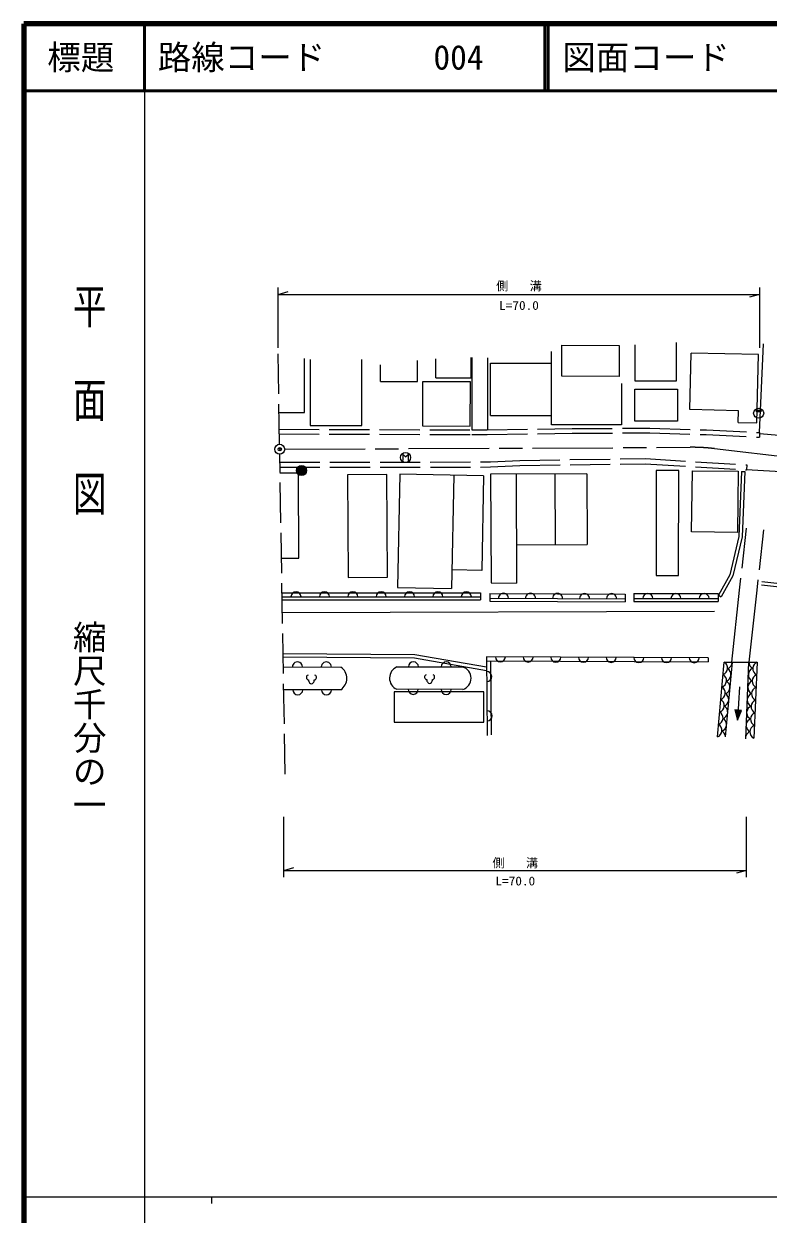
# Model space of a CAD drawing. Units: millimetres, scale not verified. Extents: x 40000 to 680000, y 20000 to 380000.
# Drawn here: x 40000 to 151112, y 202409 to 380000 of the extents above; entities that cross this region are included whole.
import ezdxf
from ezdxf.enums import TextEntityAlignment as Align

# ---------------------------------------------------------------- set-up
doc = ezdxf.new("R2010")
doc.units = ezdxf.units.MM
doc.header["$LTSCALE"] = 1000
doc.header["$PDMODE"] = 32
doc.header["$PDSIZE"] = 500
doc.linetypes.add('CHAIN', pattern=[18.5, 12, -1.5, 3.5, -1.5])
doc.linetypes.add('DASHED', pattern=[7.5, 6, -1.5])
for name, color, linetype, lineweight in [('M-BGD', 7, 'Continuous', 25), ('M-BGD-EXST', 7, 'Continuous', 25), ('M-BMK', 2, 'CHAIN', 13), ('M-BMK-SRVR', 3, 'Continuous', 25), ('M-STR-HTXT', 7, 'Continuous', 13), ('M-STR-STR1', 1, 'Continuous', 25), ('M-TTL', 2, 'Continuous', 140), ('M-TTL-BAND', 7, 'Continuous', 25), ('M-TTL-LINE', 7, 'Continuous', 50)]:
    doc.layers.add(name, color=color, linetype=linetype, lineweight=lineweight)
doc.layers.add('M-OTRS', color=6, linetype='Continuous')
doc.layers.add('M-TTL-TXT', color=7, linetype='Continuous')
doc.styles.add('@ＭＳ ゴシック', font='')
doc.styles.add('ＭＳ ゴシック', font='')
doc.styles.get('@ＭＳ ゴシック').set_extended_font_data('@MS Gothic')
doc.styles.get('ＭＳ ゴシック').set_extended_font_data('MS Gothic')

msp = doc.modelspace()

# ---------------------------------------------------------------- linework, layer by layer
at = {"layer": 'M-BGD'}
for p, q in [((149834, 319019), (150386, 332264)), ((139415, 322449), (139610, 330873)), ((82754, 329918), (82754, 320093)), ((93248, 326657), (93248, 329113)), ((101514, 327205), (101514, 329994)), ((106939, 319426), (106939, 330216)), ((109259, 319412), (109259, 330153)), ((109676, 329365), (118745, 329365)), ((109676, 321541), (109676, 329365)), ((109676, 321541), (118745, 321541)), ((146664, 322281), (139415, 322449)), ((146623, 320540), (146664, 322281)), ((146623, 320540), (149436, 320475)), ((106876, 318726), (109185, 318713)), ((106880, 319426), (109182, 319413)), ((149834, 319019), (149799, 318320)), ((149826, 318871), (152750, 318627)), ((108608, 312561), (96128, 312808)), ((104196, 312648), (103862, 295749)), ((124039, 312854), (109678, 312792)), ((109678, 312792), (109748, 296586)), ((113483, 312808), (113553, 296570)), ((119271, 312833), (119316, 302311)), ((124039, 312854), (124084, 302331)), ((147145, 313228), (147644, 313205)), ((147936, 314190), (147890, 313441)), ((147895, 313526), (153867, 313150)), ((113528, 302286), (124084, 302331)), ((78417, 300278), (81076, 300296)), ((109748, 296586), (113553, 296570)), ((78504, 295132), (108174, 295120)), ((108174, 295120), (108174, 294070)), ((109578, 295011), (109574, 293861)), ((109578, 295011), (129760, 294931)), ((129760, 294931), (129755, 293781)), ((131051, 294997), (131051, 293797)), ((78515, 294532), (108174, 294520)), ((78522, 294082), (108174, 294070)), ((109574, 293861), (129755, 293781)), ((109575, 294311), (129757, 294231)), ((131051, 294247), (143637, 294247)), ((131051, 293797), (143637, 293797)), ((143672, 294777), (144108, 294533)), ((78555, 292182), (143112, 292356)), ((109067, 285557), (109175, 273816)), ((142139, 285431), (109067, 285557)), ((109072, 284955), (142137, 284828)), ((109663, 284952), (109765, 273920)), ((142139, 285431), (142137, 284828)), ((143526, 273611), (144539, 284779)), ((145753, 284779), (144707, 273611)), ((147760, 273325), (148198, 284779)), ((149456, 284779), (148955, 273427)), ((78693, 284059), (87311, 284039)), ((95703, 284066), (105514, 284045)), ((87303, 280639), (78751, 280659)), ((105507, 280699), (95670, 280719)), ((146835, 281098), (146545, 276106))]:
    msp.add_line(p, q, dxfattribs=at)
at = {"layer": 'M-BGD', "linetype": 'DASHED'}
for p, q in [((78183, 317273), (77936, 331885)), ((78090, 319510), (106880, 319426)), ((78102, 318810), (106876, 318726)), ((79016, 268058), (78208, 315773)), ((147817, 304768), (146799, 295514)), ((150401, 304484), (149414, 295510)), ((156123, 296093), (149560, 296837)), ((156062, 295597), (149505, 296340))]:
    msp.add_line(p, q, dxfattribs=at)
at = {"layer": 'M-BGD'}
for points in [[(131188, 332130), (131188, 326745), (137440, 326745), (137440, 332440)], [(129204, 326323), (129204, 320183), (118745, 320183), (118745, 331114)], [(149439, 320475), (149675, 330640), (139610, 330873)], [(78047, 322022), (81918, 322022), (81918, 330064)], [(82754, 320093), (90439, 320093), (90439, 329918)], [(93248, 326657), (98755, 326657), (98755, 329787)], [(101514, 327205), (106762, 327205), (106762, 330197)], [(81076, 300296), (80993, 312970), (78201, 312951)], [(96128, 312808), (95793, 295909), (103862, 295749)], [(108608, 312561), (108363, 298462), (103917, 298539)], [(147145, 313228), (146705, 303533), (145371, 297815), (143672, 294777)], [(147644, 313205), (147202, 303465), (145841, 297632), (144108, 294533)], [(131051, 294997), (143637, 294997), (143637, 293797)], [(78659, 286059), (98381, 285907), (109081, 284047)], [(78667, 285558), (98336, 285407), (109085, 283539)]]:
    msp.add_lwpolyline(points, dxfattribs=at)
for points in [[(120330, 332068), (128887, 332028), (128866, 327391), (120308, 327431)], [(99500, 320019), (106650, 319994), (106673, 326585), (99523, 326611)], [(131185, 325491), (137563, 325491), (137563, 320737), (131185, 320737)], [(88322, 312722), (88421, 297420), (94265, 297458), (94166, 312760)], [(134409, 313371), (134370, 297683), (137736, 297675), (137775, 313363)], [(146627, 313243), (146508, 304131), (139686, 304220), (139805, 313332)], [(95284, 275802), (108681, 275834), (108670, 280363), (95273, 280332)], [(146545, 276106), (147111, 277576), (146153, 277631)], [(146556, 276286), (147018, 277521), (146239, 277566)], [(146566, 276466), (146925, 277466), (146326, 277501)], [(146576, 276645), (146831, 277412), (146412, 277436)], [(146587, 276825), (146738, 277357), (146498, 277371)], [(146601, 277065), (146645, 277302), (146585, 277306)]]:
    msp.add_lwpolyline(points, close=True, dxfattribs=at)
at = {"layer": 'M-BGD', "linetype": 'DASHED'}
for points in [[(109182, 319413), (121845, 319606), (133445, 319682), (141878, 319419), (149834, 319019)], [(109185, 318713), (121853, 318906), (133436, 318982), (141850, 318720), (149799, 318320)], [(78174, 314585), (109639, 314632), (114015, 314875), (132780, 315128), (147936, 314190)], [(78186, 313835), (109660, 313882), (114041, 314126), (132762, 314377), (147890, 313441)]]:
    msp.add_lwpolyline(points, dxfattribs=at)
at = {"layer": 'M-BGD'}
for radius in [750, 660, 570, 480, 390, 300, 210, 120, 30]:
    msp.add_circle((81459, 313356), radius, dxfattribs=at)
for centre, radius, start, end in [((80633, 294531), 750, 359.97658, 179.97658), ((84870, 294529), 750, 359.97658, 179.97658), ((89107, 294528), 750, 359.97658, 179.97658), ((93344, 294526), 750, 359.97658, 179.97658), ((97581, 294524), 750, 359.97658, 179.97658), ((101818, 294522), 750, 359.97658, 179.97658), ((106056, 294521), 750, 359.97658, 179.97658), ((111594, 294303), 750, 359.77359, 179.77359), ((115630, 294287), 750, 359.77359, 179.77359), ((119666, 294271), 750, 359.77359, 179.77359), ((123703, 294255), 750, 359.77359, 179.77359), ((127739, 294239), 750, 359.77359, 179.77359), ((133148, 294247), 750, 0, 180), ((137344, 294247), 750, 0, 180), ((141539, 294247), 750, 0, 180), ((80847, 284054), 750, 359.86519, 179.86519), ((85157, 284044), 750, 359.86519, 179.86519), ((98156, 284061), 750, 359.88184, 179.88184), ((103061, 284051), 750, 359.88184, 179.88184), ((111134, 285549), 750, 179.78104, 359.78104), ((115268, 285533), 750, 179.78104, 359.78104), ((119402, 285517), 750, 179.78104, 359.78104), ((123536, 285502), 750, 179.78104, 359.78104), ((127670, 285486), 750, 179.78104, 359.78104), ((131804, 285470), 750, 179.78104, 359.78104), ((135938, 285454), 750, 179.78104, 359.78104), ((140072, 285438), 750, 179.78104, 359.78104), ((144022, 283888), 1031, 289.76181, 59.87313), ((144700, 284764), 1031, 289.76181, 0.81011), ((149271, 284787), 1038, 180.45117, 243.22725), ((149840, 283814), 1038, 111.7207, 243.22725), ((86171, 282341), 2045, 303.62418, 56.1062), ((96419, 282385), 1826, 113.07605, 245.79266), ((105019, 282373), 1744, 286.24701, 73.51666), ((109094, 282622), 750, 270.52808, 90.52808), ((143853, 282026), 1031, 289.76181, 59.87313), ((144531, 282903), 1031, 289.76181, 59.87313), ((149187, 282895), 1038, 111.7207, 243.22725), ((149757, 281922), 1038, 111.7207, 243.22725), ((80889, 280654), 750, 179.86519, 359.86519), ((85165, 280644), 750, 179.86519, 359.86519), ((98130, 280714), 750, 179.88184, 359.88184), ((103048, 280704), 750, 179.88184, 359.88184), ((143684, 280165), 1031, 289.76181, 59.87313), ((144362, 281042), 1031, 289.76181, 59.87313), ((149104, 281003), 1038, 111.7207, 243.22725), ((149673, 280030), 1038, 111.7207, 243.22725), ((143515, 278303), 1031, 289.76181, 59.87313), ((144193, 279180), 1031, 289.76181, 59.87313), ((149020, 279111), 1038, 111.7207, 243.22725), ((149590, 278138), 1038, 111.7207, 243.22725), ((109148, 276751), 750, 270.52808, 90.52808), ((143347, 276442), 1031, 289.76181, 59.87313), ((144024, 277319), 1031, 289.76181, 348.67682), ((144024, 277319), 1031, 0.61545, 59.87313), ((148937, 277219), 1038, 186.18039, 243.22725), ((148937, 277219), 1038, 111.7207, 169.43732), ((149506, 276246), 1038, 111.7207, 243.22725), ((143178, 274581), 1031, 289.76181, 59.87313), ((143856, 275458), 1031, 3.09212, 59.87313), ((148853, 275327), 1038, 111.7207, 165.95828), ((149423, 274354), 1038, 111.7207, 243.22725), ((143856, 275458), 1031, 289.76181, 346.20014), ((143687, 273596), 1031, 4.99512, 59.87313), ((148770, 273435), 1038, 111.7207, 163.28156), ((148853, 275327), 1038, 189.65945, 243.22725)]:
    msp.add_arc(centre, radius, start, end, dxfattribs=at)
at = {"layer": 'M-BGD-EXST'}
msp.add_lwpolyline([(149357, 322375), (150017, 322375), (150017, 322135), (149357, 322135)], close=True, dxfattribs=at)
for points in [[(96629, 314846), (96629, 315746), (96989, 315416), (97349, 315746), (97349, 314846)], [(82427, 282840), (82307, 282780), (82217, 282690), (82187, 282570), (82187, 282450), (82217, 282330), (82307, 282210), (82397, 282150), (82517, 282120), (82517, 282030), (82547, 281880), (82607, 281760), (82667, 281670), (82787, 281580), (82937, 281550), (83087, 281580), (83207, 281670), (83267, 281760), (83327, 281880), (83357, 282030), (83357, 282120), (83477, 282150), (83567, 282210), (83657, 282330), (83687, 282450), (83687, 282570), (83657, 282690), (83567, 282780), (83447, 282840)], [(100061, 282887), (99941, 282827), (99851, 282737), (99821, 282617), (99821, 282497), (99851, 282377), (99941, 282257), (100031, 282197), (100151, 282167), (100151, 282077), (100181, 281927), (100241, 281807), (100301, 281717), (100421, 281627), (100571, 281597), (100721, 281627), (100841, 281717), (100901, 281807), (100961, 281927), (100991, 282077), (100991, 282167), (101111, 282197), (101201, 282257), (101291, 282377), (101321, 282497), (101321, 282617), (101291, 282737), (101201, 282827), (101081, 282887)]]:
    msp.add_lwpolyline(points, dxfattribs=at)
for centre in [(149687, 321895), (96989, 315296)]:
    msp.add_circle(centre, 750, dxfattribs=at)
at = {"layer": 'M-BMK'}
for p, q in [((78946, 316527), (139483, 316821)), ((143079, 316622), (177330, 312657))]:
    msp.add_line(p, q, dxfattribs=at)
msp.add_arc((139629, 286821), 30000, 83.39667, 90.27881, dxfattribs=at)
at = {"layer": 'M-BMK-SRVR'}
msp.add_circle((78196, 316523), 750, dxfattribs=at)
at = {"layer": 'M-OTRS'}
msp.add_point((78196, 316523), dxfattribs=at)
at = {"layer": 'M-STR-HTXT'}
for p, q in [((77972, 331640), (77972, 340640)), ((77972, 339640), (79472, 340060)), ((77972, 339640), (149834, 339640)), ((149834, 339640), (148334, 339220)), ((149834, 340640), (149834, 331640)), ((78816, 252695), (78816, 261695)), ((147890, 252695), (147890, 261695)), ((78816, 253695), (80316, 254115)), ((78816, 253695), (147890, 253695)), ((147890, 253696), (146390, 253275))]:
    msp.add_line(p, q, dxfattribs=at)
at = {"layer": 'M-STR-STR1'}
for p, q in [((146799, 295514), (145618, 284779)), ((149398, 295512), (148232, 284779)), ((144539, 284779), (149456, 284779))]:
    msp.add_line(p, q, dxfattribs=at)
at = {"layer": 'M-TTL'}
for p, q in [((40000, 380000), (40000, 20000)), ((680000, 380000), (40000, 380000))]:
    msp.add_line(p, q, dxfattribs=at)
at = {"layer": 'M-TTL-BAND'}
for p, q in [((58000, 370000), (58000, 20000)), ((40000, 205000), (579000, 205000)), ((68000, 205000), (68000, 204000))]:
    msp.add_line(p, q, dxfattribs=at)
at = {"layer": 'M-TTL-LINE'}
for p, q in [((58000, 380000), (58000, 370000)), ((117750, 380000), (117750, 370000)), ((118250, 380000), (118250, 370000)), ((40000, 370000), (680000, 370000))]:
    msp.add_line(p, q, dxfattribs=at)

# ---------------------------------------------------------------- texts
at = {"layer": 'M-STR-HTXT', "style": 'ＭＳ ゴシック', "width": 1.1}
for p in [(110953, 336931), (110403, 251063)]:
    msp.add_text('L=70.0', height=1320, dxfattribs=at).set_placement(p, align=Align.BOTTOM_LEFT)
at = {"layer": 'M-STR-HTXT', "char_height": 1320, "attachment_point": 7, "style": 'ＭＳ ゴシック'}
for insert in [(110503, 340065), (109953, 253991)]:
    msp.add_mtext('\\T2.78;側溝', dxfattribs=dict(at, insert=insert))
at = {"layer": 'M-TTL-BAND', "style": '@ＭＳ ゴシック', "width": 1.4}
msp.add_text('平  面  図', height=3666, rotation=270, dxfattribs=at).set_placement((49777, 306475), align=Align.MIDDLE_RIGHT)
at = {"layer": 'M-TTL-BAND', "style": '@ＭＳ ゴシック'}
msp.add_text('縮尺千分の一', height=3666, rotation=270, dxfattribs=at).set_placement((49777, 261030), align=Align.MIDDLE_RIGHT)
at = {"layer": 'M-TTL-TXT', "style": 'ＭＳ ゴシック'}
msp.add_text('標題', height=3666, dxfattribs=at).set_placement((48500, 375000), align=Align.MIDDLE_CENTER)
for s, p in [('路線コード', (60000, 375000)), ('004', (101142, 375000)), ('図面コード', (120380, 375000))]:
    msp.add_text(s, height=3666, dxfattribs=at).set_placement(p, align=Align.MIDDLE_LEFT)

doc.saveas('drawing.dxf')
